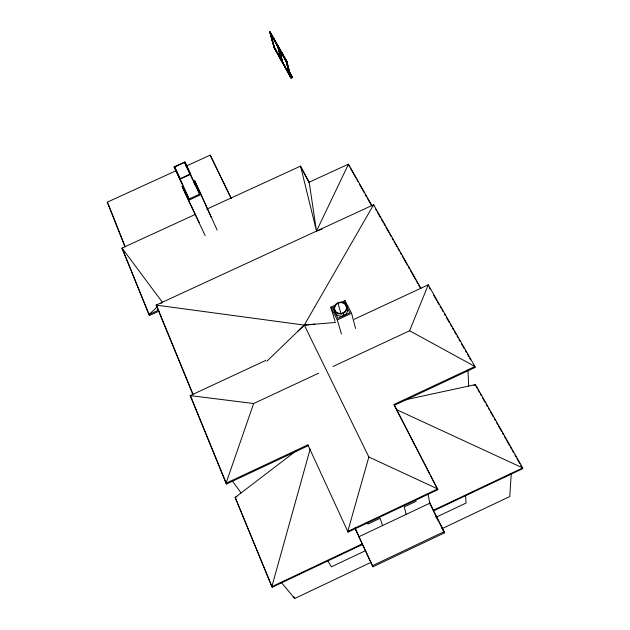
<?xml version="1.0" encoding="UTF-8"?>
<svg xmlns="http://www.w3.org/2000/svg" width="630" height="630" viewBox="0 0 630 630"><rect width="100%" height="100%" fill="white"/><g stroke="black" fill="none" stroke-linecap="round" stroke-linejoin="round"><path stroke-width="0.94" d="M280.413 56.613L280.531 57.117L280.011 55.07M279.413 54.597C279.972 53.613 278.98 52.337 279.665 53.952M279.476 54.172C278.421 52.14 279.996 56.668 279.476 54.227M280.334 56.031L280.389 55.314M279.2 54.093L279.098 53.432M511.213 473.988L509.764 496.534L442.221 528.562M288.697 70.662L292.501 77.537L289.359 72.529M280.586 55.637L280.586 56.692M278.421 47.652L278.933 47.368L286.996 61.693L291.021 78.041L274.144 47.88L269.695 31.61L287.083 61.968L269.695 31.61M280.35 56.117L280.24 55.542M279.381 53.928L279.602 54.975M279.562 54.653L279.689 55.346L279.5 54.983M282.476 61.575L281.941 61.764L277.751 46.4M290.359 76.813L290.902 76.616L289.965 74.946M310.18 449.048L271.829 586.688L272.286 587.207L362.549 544.477L355.155 528.42M354.273 319.245L428.242 284.831L474.965 366.51L394.057 404.452L437.834 489.691L348.067 532.122L347.76 531.452L368.857 457.018L304.29 325.096L373.598 204.75L420.982 288.375M318.709 373.165L253.654 403.523L226.02 483.249L226.58 483.99L308.267 445.678L307.889 444.859L226.02 483.249L190.165 395.601L265.773 360.423M332.971 366.51L409.61 330.758L428.242 284.831L428.369 285.933M286.24 61.59L289.894 75.773L286.185 61.677L286.721 61.433L291.021 78.041M281.996 60.496L281.476 60.732L277.657 46.494L278.066 46.25L282.484 62.606M372.204 206.089L348.484 164.139L316.488 231.108L321.898 229.178M274.215 47.841L270.034 32.744L270.427 32.406L278.444 46.502L282.807 62.929L283.185 62.756M280.515 55.251C280.051 54.062 280.76 56.259 280.626 54.873M286.996 61.693L286.453 61.929M278.444 46.502L277.909 46.738M266.907 361.218L304.29 325.096L314.961 324.119M297.966 331.112L304.29 325.096L335.625 322.434M157.508 306.7L148.916 314.583L149.53 315.512L159.004 311.141M161.012 303.479L162.367 302.243L122.015 248.062L195.221 214.46M296.234 450.789L235.163 497.44L271.829 586.688L362.289 543.871M372.425 565.685L444.181 531.649L429.715 503.236L358.958 536.705L372.913 566.803L444.363 532.917L444.181 531.649M347.76 531.452L437.716 488.935L368.857 457.018M416.288 501.197L404.232 506.898L406.169 514.379M396.388 409.563L522.727 467.933L522.656 468.688L433.409 510.938L433.298 510.261L522.727 467.933L475.5 384.591L404.83 399.892M365.809 550.525L331.364 566.842L327.474 560.298M436.236 517.167L466.082 503.031L465.586 495.684M281.279 582.372L294.706 598.5L371.133 562.267M429.747 474.043L394.262 405.35L474.988 367.495L474.965 366.51L409.61 330.758M236.88 496.637L235.163 497.44L272.286 587.207M473.815 385.379L475.5 384.591L475.524 385.481M335.034 321.292L330.797 307.212L335.231 305.148M340.554 302.676L344.988 300.62L351.564 313.283L355.58 328.506M335.05 306.534L332.522 307.716L337.924 318.308L349.823 312.771L344.35 302.219M341.444 334.018L337.278 319.922L351.564 313.283M192.977 394.719L156.161 305.101L373.598 204.75L373.803 205.884M158.406 310.204L148.916 314.583L122.015 248.062L149.53 315.512M189.079 198.986L199.639 194.142L184.889 161.926L174.077 166.863L189.079 198.986L183.905 187.661M199.237 222.555L182.062 186.409L188.425 200.348L201.104 194.536L217.137 230.076M206.821 209.136L300.557 166.115L309.173 182.212L316.488 231.108L300.557 166.115M309.173 182.212L348.484 164.139M174.668 167.021L184.621 162.469L190.047 174.148L180.022 178.731L174.668 167.021L180.093 178.495M125.023 246.881L107.273 202.175L176.187 170.667M186.031 166.17L210.2 155.122L231.139 198.174M179.755 179.29L190.646 174.305L184.889 161.926M274.31 47.541L290.966 77.821L292.454 77.356M278.011 46.73L270.05 32.579L274.42 48.132L274.885 47.974M277.925 46.462L270.168 32.681L277.925 46.462L282.067 61.866M282.697 62.819L285.681 67.63M289.887 75.576L290.414 75.537M290.729 76.639L286.603 61.425M270.711 33.886L277.657 46.494M279.681 53.227L279.507 53.613M292.178 77.553L291.225 77.813L274.593 48.108M190.165 395.601L253.654 403.523M156.161 305.101L304.29 325.096M232.368 481.013L241.077 492.928M107.273 202.175L107.888 203.191M429.337 287.634L430.306 289.335M433.708 295.281L436.622 300.376M437.59 302.077L439.047 304.629M440.023 306.322L440.992 308.023M441.961 309.724L442.937 311.425M444.394 313.968L445.363 315.669M446.339 317.37L449.253 322.466M450.222 324.166L451.678 326.718M452.647 328.411L453.624 330.112M454.592 331.813L456.049 334.357M457.018 336.058L457.994 337.759M458.963 339.46L459.931 341.161M461.388 343.704L464.302 348.8M465.279 350.5L466.247 352.202M467.224 353.902L468.681 356.446M469.649 358.147L470.618 359.848M474.02 365.794L474.988 367.495M375.732 209.294L376.701 210.995M377.661 212.704L380.559 217.815M381.528 219.523L382.977 222.075M383.938 223.784L384.906 225.485M385.867 227.186L388.765 232.305M389.734 234.006L391.183 236.565M392.143 238.266L393.112 239.975M394.073 241.676L396.971 246.787M397.94 248.496L399.389 251.047M400.349 252.756L401.318 254.457M402.279 256.166L407.594 265.537M408.555 267.246L409.524 268.947M410.484 270.648L415.8 280.027M416.761 281.728L417.729 283.437M418.69 285.138L420.139 287.697M476.004 386.332L476.973 388.025M477.934 389.726L479.375 392.277M480.336 393.97L481.296 395.671M482.257 397.365L485.147 402.46M486.108 404.161L487.549 406.712M488.51 408.405L489.471 410.106M490.431 411.799L493.322 416.895M494.282 418.596L495.243 420.297M496.684 422.84L497.653 424.541M498.613 426.234L501.496 431.329M502.456 433.03L503.417 434.731M504.378 436.425L505.827 438.976M506.788 440.669L509.67 445.764M510.631 447.465L511.599 449.166M512.56 450.859L513.521 452.56M514.962 455.104L515.923 456.805M516.884 458.506L519.774 463.601M520.734 465.294L521.695 466.995M348.729 165.296L349.697 167.005M350.666 168.714L355.981 178.125M356.95 179.834L357.911 181.542M359.36 184.11L364.195 192.662M365.164 194.371L366.613 196.938M367.581 198.647L371.448 205.49M286.831 61.756L278.673 47.793L286.587 61.866M278.436 47.486L286.555 61.929M286.185 61.677L278.893 48.699L279.421 48.463M288.745 70.843L292.501 77.537M290.761 75.183L292.162 77.695M275.302 48.825L276.688 51.306M278.539 54.613L281.319 59.574M284.067 64.473L285.477 67.001M287.839 71.214L288.784 72.907M275.05 48.494L276.932 51.999M277.885 53.708L279.318 56.267M280.279 57.976L281.98 60.866M286.603 69.268L288.894 73.364M289.808 75.001L290.871 76.742M274.31 47.841L291.257 77.931M300.88 167.265L309.031 182.495M430.644 475.784L437.834 489.691M279.507 54.385L279.303 53.889M330.797 307.212L337.278 319.922M433.842 511.788L444.268 532.287M435.637 515.757L437.819 520.049M441.307 526.908L444.363 532.917M231.139 198.348L210.2 155.122M188.425 200.348L205.175 235.573M174.077 166.863L183.503 186.787M180.849 180.479L182.913 184.842M201.104 194.536L194.638 180.653L211.097 217.106M193.993 181.991L199.639 194.142M355.926 530.232L357.163 532.893M362.344 544.06L372.913 566.803M307.889 444.859L348.067 532.122M429.487 501.929L433.298 510.261M190.441 175.03L192.835 180.298M193.638 182.054L195.237 185.574M184.621 162.469L189.866 174.022M355.076 527.885L359.226 537.327M293.942 596.689L294.706 598.5M156.768 306.062L193.166 394.648M190.772 396.483L226.58 483.99M108.25 204.104L124.905 246.031M367.345 522.38L367.999 524.026L380.087 518.317L382.583 525.53M334.561 310.803L335.215 312.992M335.042 310.574L335.837 313.275M338.019 303.172L341.121 314.079M343.263 313.354L343.87 315.536M343.043 312.921L343.791 315.614M270.427 32.406L271.183 35.414M271.695 37.312L272.987 42.045M273.507 43.942L274.286 46.785M269.931 31.5L274.53 48.14M344.988 300.62L345.752 303.471M345.996 305.487L346.736 308.212M346.476 305.267L347.075 307.479A6.568 5.922 -14.6 0 1 342.248 316.071A6.568 5.922 -14.6 0 1 334.656 309.984M278.933 47.368L279.429 49.25M278.814 47.313L282.878 62.898M286.288 61.567L290.493 76.907M394.057 404.452L394.262 405.35M428.132 494.377L429.841 503.921M467.972 370.054L468.681 386.064M338.444 313.299A6.064 5.457 -14.7 0 0 346.468 306.834A6.064 5.457 -14.7 0 0 336.672 304.007A6.064 5.457 -14.7 0 0 338.444 313.299M338.263 313.764A6.591 5.938 -14.7 0 0 346.988 306.731A6.591 5.938 -14.7 0 0 336.333 303.652A6.591 5.938 -14.7 0 0 338.263 313.764"/></g></svg>
